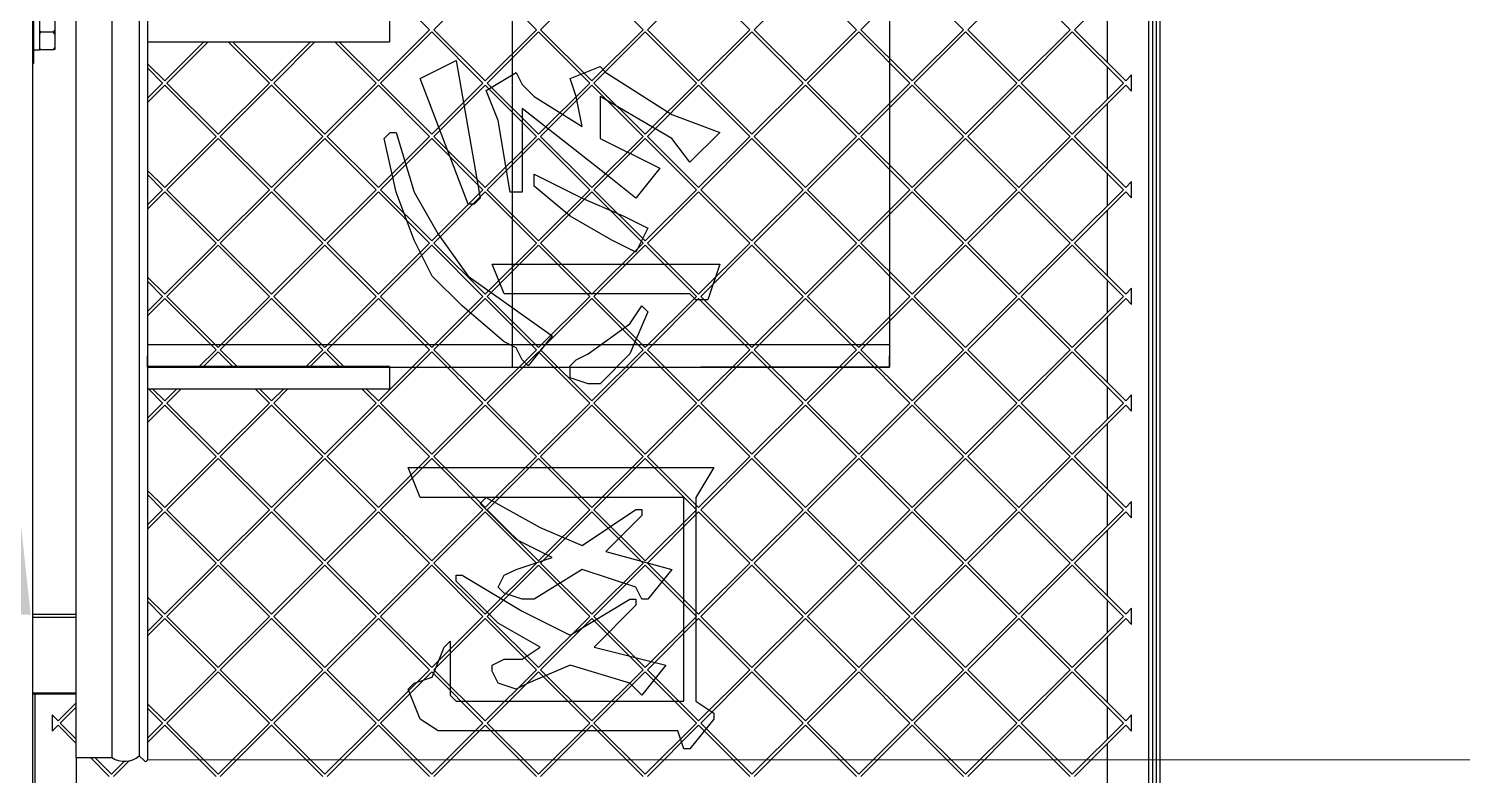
# Model space of a CAD drawing. Header units: millimetres. Extents: x 0 to 87554, y -20854 to 20404.
# Drawn here: x 8457.1 to 8836.9, y 5587.1 to 5785 of the extents above; entities that cross this region are included whole.
import ezdxf

# ---------------------------------------------------------------- set-up
doc = ezdxf.new("R2010")
doc.units = ezdxf.units.MM
doc.layers.get('0').update_dxf_attribs({"lineweight": 15})
for name, color, linetype in [('08', 1, 'Continuous'), ('2401-01144-S-M6-16HWM_0', 7, 'Continuous'), ('4209-B0008_0', 7, 'Continuous'), ('4215-12645_1_0', 7, 'Continuous'), ('4215-12645_2_0', 7, 'Continuous'), ('4215-12656_0', 7, 'Continuous'), ('4215-16102_1_0', 7, 'Continuous'), ('4215-16102_4_0', 7, 'Continuous'), ('4215-16529_1_0', 7, 'Continuous'), ('4217-15617_0', 7, 'Continuous'), ('4217-16530_0', 7, 'Continuous')]:
    doc.layers.add(name, color=color, linetype=linetype)
doc.layers.add('THICK', color=7, linetype='Continuous', lineweight=0)
doc.styles.get("Standard").update_dxf_attribs({"font": 'isocp.shx', "width": 0.707, "bigfont": 'hztxt.shx'})
doc.dimstyles.new('DJ', dxfattribs={"dimtxt": 75, "dimasz": 75, "dimexe": 20, "dimexo": 0, "dimgap": 20, "dimtad": 1, "dimdec": 1, "dimtxsty": 'Standard', "dimcen": 10, "dimclrd": 95, "dimclre": 95, "dimclrt": 95, "dimadec": 0, "dimazin": 0, "dimtfac": 1, "dimtdec": 1, "dimtmove": 1, "dimatfit": 3, "dimfxl": 1, "dimlwd": 13, "dimlwe": 15, "dimarcsym": 0})

# ---------------------------------------------------------------- blocks, each defined once
blk = doc.blocks.new('y78')
at = {"layer": '08', "lineweight": -3}
for p, q in [((-74.72, -248), (-24.72, -248)), ((-74.72, -248), (-74.72, -940.16)), ((25.28, -248), (-24.72, -248)), ((25.28, -248), (25.28, -940.16)), ((-171.29, -934.16), (-171.29, -937.16)), ((-171.29, -934.16), (25.28, -934.16)), ((25.28, -934.16), (25.28, -937.16)), ((-171.29, -940.16), (-171.29, -937.16)), ((25.28, -940.16), (25.28, -937.16)), ((-171.29, -940.16), (25.28, -940.16)), ((-74.72, -940.16), (-24.72, -940.16)), ((25.28, -940.16), (-24.72, -940.16))]:
    blk.add_line(p, q, dxfattribs=at)
blk = doc.blocks.new('ju7888')
at = {"layer": '2401-01144-S-M6-16HWM_0', "color": 87, "linetype": 'Continuous'}
for p, q in [((282.07, -11.38), (292.51, -11.38)), ((287.93, -11.68), (287.93, -15.08)), ((292.58, -11.68), (292.58, -15.08)), ((278.29, -16.98), (296.29, -16.98)), ((281.94, -15.38), (292.64, -15.38)), ((292.64, -16.98), (292.64, -15.38)), ((296.29, -17.28), (296.29, -16.98))]:
    blk.add_line(p, q, dxfattribs=at)
for points in [[(287.93, -11.68), (287.74, -11.57), (287.53, -11.47), (287.33, -11.38)], [(288.46, -11.38), (288.28, -11.47), (288.11, -11.57), (287.93, -11.68)], [(292.58, -11.68), (292.41, -11.57), (292.23, -11.47), (292.05, -11.38)], [(287.93, -15.08), (287.74, -15.18), (287.53, -15.28), (287.33, -15.38)], [(288.46, -15.38), (288.28, -15.28), (288.11, -15.18), (287.93, -15.08)], [(292.58, -15.08), (292.41, -15.18), (292.23, -15.28), (292.05, -15.38)]]:
    blk.add_open_spline(points, degree=3, dxfattribs=at)
for points in [[(292.51, -11.38), (292.51, -11.4), (292.54, -11.5), (292.56, -11.6), (292.58, -11.68)], [(292.51, -15.38), (292.51, -15.35), (292.54, -15.25), (292.56, -15.15), (292.58, -15.08)]]:
    blk.add_open_spline(points, degree=3, knots=[0, 0, 0, 0, 0.234829, 1, 1, 1, 1], dxfattribs=at)
at = {"layer": '4209-B0008_0', "color": 87, "linetype": 'Continuous'}
for p, q in [((90.23, 13.22), (480.79, 13.22)), ((479.81, 10.99), (481.15, 12.38)), ((91.21, 10.99), (479.81, 10.99)), ((90.73, 3.73), (480.29, 3.73)), ((480.29, -5.78), (480.29, 3.73)), ((90.73, -5.78), (480.29, -5.78))]:
    blk.add_line(p, q, dxfattribs=at)
for centre, radius, start, end in [((480.79, 12.72), 0.5, 315.9333, 90), ((475.29, 7.04), 6, 326.4566, 41.1531)]:
    blk.add_arc(centre, radius, start, end, dxfattribs=at)
at = {"layer": '4215-12645_1_0', "color": 87, "linetype": 'Continuous'}
for p, q in [((442.29, -17.28), (442.29, -5.78)), ((463.49, -5.78), (463.49, -17.28))]:
    blk.add_line(p, q, dxfattribs=at)
at = {"layer": '4215-12645_2_0', "color": 87, "linetype": 'Continuous'}
for p, q in [((443.14, -5.78), (443.14, -17.28)), ((463.14, -17.28), (463.14, -5.78))]:
    blk.add_line(p, q, dxfattribs=at)
at = {"layer": '4215-12656_0', "color": 87, "linetype": 'Continuous'}
blk.add_line((-78.71, -17.28), (653.29, -17.28), dxfattribs=at)
at = {"layer": '4215-16102_1_0', "color": 87, "linetype": 'Continuous'}
for p, q in [((-0.61, 279.42), (575.19, 279.42)), ((0.39, 278.42), (574.19, 278.42)), ((278.63, 267.42), (295.94, 267.42)), ((297.07, 267.42), (305.79, 267.42)), ((306.92, 267.42), (324.23, 267.42)), ((325.36, 267.42), (334.07, 267.42)), ((335.2, 267.42), (352.51, 267.42)), ((353.64, 267.42), (362.35, 267.42)), ((363.49, 267.42), (380.8, 267.42)), ((381.93, 267.42), (390.64, 267.42)), ((391.77, 267.42), (409.08, 267.42)), ((410.21, 267.42), (418.92, 267.42)), ((420.05, 267.42), (437.36, 267.42)), ((438.5, 267.42), (447.21, 267.42)), ((448.34, 267.42), (465.65, 267.42)), ((466.78, 267.42), (475.49, 267.42)), ((476.62, 267.42), (493.93, 267.42)), ((493.93, -5.58), (480.29, -5.58)), ((531.94, -16.58), (463.49, -16.58))]:
    blk.add_line(p, q, dxfattribs=at)
at = {"layer": '4215-16102_4_0', "color": 87, "linetype": 'Continuous'}
for p, q in [((303.57, 273.92), (299.29, 273.92)), ((299.29, 273.92), (300.86, 272.35)), ((302, 272.35), (303.57, 273.92)), ((331.86, 273.92), (327.57, 273.92)), ((327.57, 273.92), (329.15, 272.35)), ((330.28, 272.35), (331.86, 273.92)), ((360.14, 273.92), (355.85, 273.92)), ((355.85, 273.92), (357.43, 272.35)), ((358.56, 272.35), (360.14, 273.92)), ((388.43, 273.92), (384.14, 273.92)), ((384.14, 273.92), (385.72, 272.35)), ((386.85, 272.35), (388.43, 273.92)), ((416.71, 273.92), (412.42, 273.92)), ((412.42, 273.92), (414, 272.35)), ((415.13, 272.35), (416.71, 273.92)), ((445, 273.92), (440.71, 273.92)), ((440.71, 273.92), (442.29, 272.35)), ((443.42, 272.35), (445, 273.92)), ((473.28, 273.92), (468.99, 273.92)), ((468.99, 273.92), (470.57, 272.35)), ((471.7, 272.35), (473.28, 273.92)), ((287.29, 258.77), (273.71, 272.35)), ((300.86, 272.35), (287.29, 258.77)), ((287.85, 258.2), (301.43, 271.78)), ((301.43, 271.78), (315.01, 258.2)), ((315.57, 258.77), (302, 272.35)), ((329.15, 272.35), (315.57, 258.77)), ((316.14, 258.2), (329.71, 271.78)), ((329.71, 271.78), (343.29, 258.2)), ((343.86, 258.77), (330.28, 272.35)), ((357.43, 272.35), (343.86, 258.77)), ((344.42, 258.2), (358, 271.78)), ((358, 271.78), (371.58, 258.2)), ((372.14, 258.77), (358.56, 272.35)), ((385.72, 272.35), (372.14, 258.77)), ((372.71, 258.2), (386.28, 271.78)), ((386.28, 271.78), (399.86, 258.2)), ((400.43, 258.77), (386.85, 272.35)), ((414, 272.35), (400.43, 258.77)), ((400.99, 258.2), (414.57, 271.78)), ((414.57, 271.78), (428.14, 258.2)), ((428.71, 258.77), (415.13, 272.35)), ((442.29, 272.35), (428.71, 258.77)), ((429.28, 258.2), (442.85, 271.78)), ((442.85, 271.78), (456.43, 258.2)), ((456.99, 258.77), (443.42, 272.35)), ((470.57, 272.35), (456.99, 258.77)), ((457.56, 258.2), (471.14, 271.78)), ((471.14, 271.78), (484.71, 258.2)), ((485.28, 258.77), (471.7, 272.35)), ((273.71, 244.06), (287.29, 257.64)), ((287.29, 257.64), (300.86, 244.06)), ((301.43, 244.63), (287.85, 258.2)), ((315.01, 258.2), (301.43, 244.63)), ((302, 244.06), (315.57, 257.64)), ((315.57, 257.64), (329.15, 244.06)), ((329.71, 244.63), (316.14, 258.2)), ((343.29, 258.2), (329.71, 244.63)), ((330.28, 244.06), (343.86, 257.64)), ((343.86, 257.64), (357.43, 244.06)), ((358, 244.63), (344.42, 258.2)), ((371.58, 258.2), (358, 244.63)), ((358.56, 244.06), (372.14, 257.64)), ((372.14, 257.64), (385.72, 244.06)), ((386.28, 244.63), (372.71, 258.2)), ((399.86, 258.2), (386.28, 244.63)), ((386.85, 244.06), (400.43, 257.64)), ((400.43, 257.64), (414, 244.06)), ((414.57, 244.63), (400.99, 258.2)), ((428.14, 258.2), (414.57, 244.63)), ((415.13, 244.06), (428.71, 257.64)), ((428.71, 257.64), (442.29, 244.06)), ((442.85, 244.63), (429.28, 258.2)), ((456.43, 258.2), (442.85, 244.63)), ((443.42, 244.06), (456.99, 257.64)), ((456.99, 257.64), (470.57, 244.06)), ((471.14, 244.63), (457.56, 258.2)), ((484.71, 258.2), (471.14, 244.63)), ((471.7, 244.06), (485.28, 257.64)), ((287.29, 230.49), (273.71, 244.06)), ((300.86, 244.06), (287.29, 230.49)), ((301.43, 243.5), (287.85, 229.92)), ((301.43, 243.5), (315.01, 229.92)), ((315.57, 230.49), (302, 244.06)), ((329.15, 244.06), (315.57, 230.49)), ((329.71, 243.5), (316.14, 229.92)), ((329.71, 243.5), (343.29, 229.92)), ((343.86, 230.49), (330.28, 244.06)), ((357.43, 244.06), (343.86, 230.49)), ((358, 243.5), (344.42, 229.92)), ((358, 243.5), (371.58, 229.92)), ((372.14, 230.49), (358.56, 244.06)), ((385.72, 244.06), (372.14, 230.49)), ((386.28, 243.5), (372.71, 229.92)), ((386.28, 243.5), (399.86, 229.92)), ((400.43, 230.49), (386.85, 244.06)), ((414, 244.06), (400.43, 230.49)), ((414.57, 243.5), (400.99, 229.92)), ((414.57, 243.5), (428.14, 229.92)), ((428.71, 230.49), (415.13, 244.06)), ((442.29, 244.06), (428.71, 230.49)), ((442.85, 243.5), (429.28, 229.92)), ((442.85, 243.5), (456.43, 229.92)), ((456.99, 230.49), (443.42, 244.06)), ((470.57, 244.06), (456.99, 230.49)), ((471.14, 243.5), (457.56, 229.92)), ((471.14, 243.5), (484.71, 229.92)), ((485.28, 230.49), (471.7, 244.06)), ((287.29, 229.35), (273.71, 215.78)), ((287.29, 229.35), (300.86, 215.78)), ((287.85, 229.92), (301.43, 216.34)), ((315.01, 229.92), (301.43, 216.34)), ((315.57, 229.35), (302, 215.78)), ((315.57, 229.35), (329.15, 215.78)), ((316.14, 229.92), (329.71, 216.34)), ((343.29, 229.92), (329.71, 216.34)), ((343.86, 229.35), (330.28, 215.78)), ((343.86, 229.35), (357.43, 215.78)), ((344.42, 229.92), (358, 216.34)), ((371.58, 229.92), (358, 216.34)), ((372.14, 229.35), (358.56, 215.78)), ((372.14, 229.35), (385.72, 215.78)), ((372.71, 229.92), (386.28, 216.34)), ((399.86, 229.92), (386.28, 216.34)), ((400.43, 229.35), (386.85, 215.78)), ((400.43, 229.35), (414, 215.78)), ((400.99, 229.92), (414.57, 216.34)), ((428.14, 229.92), (414.57, 216.34)), ((428.71, 229.35), (415.13, 215.78)), ((428.71, 229.35), (442.29, 215.78)), ((429.28, 229.92), (442.85, 216.34)), ((456.43, 229.92), (442.85, 216.34)), ((456.99, 229.35), (443.42, 215.78)), ((456.99, 229.35), (470.57, 215.78)), ((457.56, 229.92), (471.14, 216.34)), ((484.71, 229.92), (471.14, 216.34)), ((485.28, 229.35), (471.7, 215.78)), ((287.29, 202.2), (273.71, 215.78)), ((300.86, 215.78), (287.29, 202.2)), ((287.85, 201.64), (301.43, 215.21)), ((301.43, 215.21), (315.01, 201.64)), ((315.57, 202.2), (302, 215.78)), ((329.15, 215.78), (315.57, 202.2)), ((316.14, 201.64), (329.71, 215.21)), ((329.71, 215.21), (343.29, 201.64)), ((343.86, 202.2), (330.28, 215.78)), ((357.43, 215.78), (343.86, 202.2)), ((344.42, 201.64), (358, 215.21)), ((358, 215.21), (371.58, 201.64)), ((372.14, 202.2), (358.56, 215.78)), ((385.72, 215.78), (372.14, 202.2)), ((372.71, 201.64), (386.28, 215.21)), ((386.28, 215.21), (399.86, 201.64)), ((400.43, 202.2), (386.85, 215.78)), ((414, 215.78), (400.43, 202.2)), ((400.99, 201.64), (414.57, 215.21)), ((414.57, 215.21), (428.14, 201.64)), ((428.71, 202.2), (415.13, 215.78)), ((442.29, 215.78), (428.71, 202.2)), ((429.28, 201.64), (442.85, 215.21)), ((442.85, 215.21), (456.43, 201.64)), ((456.99, 202.2), (443.42, 215.78)), ((470.57, 215.78), (456.99, 202.2)), ((457.56, 201.64), (471.14, 215.21)), ((471.14, 215.21), (484.71, 201.64)), ((485.28, 202.2), (471.7, 215.78)), ((301.43, 188.06), (287.85, 201.64)), ((315.01, 201.64), (301.43, 188.06)), ((329.71, 188.06), (316.14, 201.64)), ((343.29, 201.64), (329.71, 188.06)), ((358, 188.06), (344.42, 201.64)), ((371.58, 201.64), (358, 188.06)), ((386.28, 188.06), (372.71, 201.64)), ((399.86, 201.64), (386.28, 188.06)), ((414.57, 188.06), (400.99, 201.64)), ((428.14, 201.64), (414.57, 188.06)), ((442.85, 188.06), (429.28, 201.64)), ((456.43, 201.64), (442.85, 188.06)), ((471.14, 188.06), (457.56, 201.64)), ((484.71, 201.64), (471.14, 188.06)), ((273.71, 187.49), (287.29, 201.07)), ((287.29, 201.07), (300.86, 187.49)), ((302, 187.49), (315.57, 201.07)), ((315.57, 201.07), (329.15, 187.49)), ((330.28, 187.49), (343.86, 201.07)), ((343.86, 201.07), (357.43, 187.49)), ((358.56, 187.49), (372.14, 201.07)), ((372.14, 201.07), (385.72, 187.49)), ((386.85, 187.49), (400.43, 201.07)), ((400.43, 201.07), (414, 187.49)), ((415.13, 187.49), (428.71, 201.07)), ((428.71, 201.07), (442.29, 187.49)), ((443.42, 187.49), (456.99, 201.07)), ((456.99, 201.07), (470.57, 187.49)), ((471.7, 187.49), (485.28, 201.07)), ((287.29, 173.92), (273.71, 187.49)), ((300.86, 187.49), (287.29, 173.92)), ((287.85, 173.35), (301.43, 186.93)), ((301.43, 186.93), (315.01, 173.35)), ((315.57, 173.92), (302, 187.49)), ((329.15, 187.49), (315.57, 173.92)), ((316.14, 173.35), (329.71, 186.93)), ((329.71, 186.93), (343.29, 173.35)), ((343.86, 173.92), (330.28, 187.49)), ((357.43, 187.49), (343.86, 173.92)), ((344.42, 173.35), (358, 186.93)), ((358, 186.93), (371.58, 173.35)), ((372.14, 173.92), (358.56, 187.49)), ((385.72, 187.49), (372.14, 173.92)), ((372.71, 173.35), (386.28, 186.93)), ((386.28, 186.93), (399.86, 173.35)), ((400.43, 173.92), (386.85, 187.49)), ((414, 187.49), (400.43, 173.92)), ((400.99, 173.35), (414.57, 186.93)), ((414.57, 186.93), (428.14, 173.35)), ((428.71, 173.92), (415.13, 187.49)), ((442.29, 187.49), (428.71, 173.92)), ((429.28, 173.35), (442.85, 186.93)), ((442.85, 186.93), (456.43, 173.35)), ((456.99, 173.92), (443.42, 187.49)), ((470.57, 187.49), (456.99, 173.92)), ((457.56, 173.35), (471.14, 186.93)), ((471.14, 186.93), (484.71, 173.35)), ((485.28, 173.92), (471.7, 187.49)), ((273.71, 159.21), (287.29, 172.79)), ((287.29, 172.79), (300.86, 159.21)), ((301.43, 159.77), (287.85, 173.35)), ((315.01, 173.35), (301.43, 159.77)), ((302, 159.21), (315.57, 172.79)), ((315.57, 172.79), (329.15, 159.21)), ((329.71, 159.77), (316.14, 173.35)), ((343.29, 173.35), (329.71, 159.77)), ((330.28, 159.21), (343.86, 172.79)), ((343.86, 172.79), (357.43, 159.21)), ((358, 159.77), (344.42, 173.35)), ((371.58, 173.35), (358, 159.77)), ((358.56, 159.21), (372.14, 172.79)), ((372.14, 172.79), (385.72, 159.21)), ((386.28, 159.77), (372.71, 173.35)), ((399.86, 173.35), (386.28, 159.77)), ((386.85, 159.21), (400.43, 172.79)), ((400.43, 172.79), (414, 159.21)), ((414.57, 159.77), (400.99, 173.35)), ((428.14, 173.35), (414.57, 159.77)), ((415.13, 159.21), (428.71, 172.79)), ((428.71, 172.79), (442.29, 159.21)), ((442.85, 159.77), (429.28, 173.35)), ((456.43, 173.35), (442.85, 159.77)), ((443.42, 159.21), (456.99, 172.79)), ((456.99, 172.79), (470.57, 159.21)), ((471.14, 159.77), (457.56, 173.35)), ((484.71, 173.35), (471.14, 159.77)), ((471.7, 159.21), (485.28, 172.79)), ((309.74, 152.13), (314.5, 164.83)), ((314.5, 164.83), (322.44, 156.9)), ((349.42, 104.52), (349.42, 164.83)), ((349.42, 164.83), (358.95, 161.66)), ((358.95, 161.66), (358.95, 158.48)), ((403.39, 82.29), (403.39, 163.25)), ((403.39, 163.25), (411.33, 158.48)), ((465.29, 158.48), (468.47, 163.25)), ((468.47, 163.25), (470.06, 163.25)), ((470.06, 163.25), (477.99, 156.9)), ((287.29, 145.63), (273.71, 159.21)), ((300.86, 159.21), (287.29, 145.63)), ((287.85, 145.07), (301.43, 158.64)), ((301.43, 158.64), (315.01, 145.07)), ((315.57, 145.63), (302, 159.21)), ((329.15, 159.21), (315.57, 145.63)), ((322.44, 156.9), (316.09, 152.13)), ((316.14, 145.07), (329.71, 158.64)), ((329.71, 158.64), (343.29, 145.07)), ((343.86, 145.63), (330.28, 159.21)), ((357.43, 159.21), (343.86, 145.63)), ((344.42, 145.07), (358, 158.64)), ((358.95, 158.48), (357.36, 156.9)), ((357.36, 156.9), (357.36, 107.69)), ((358, 158.64), (371.58, 145.07)), ((372.14, 145.63), (358.56, 159.21)), ((385.72, 159.21), (372.14, 145.63)), ((372.71, 145.07), (386.28, 158.64)), ((386.28, 158.64), (399.86, 145.07)), ((400.43, 145.63), (386.85, 159.21)), ((414, 159.21), (400.43, 145.63)), ((400.99, 145.07), (414.57, 158.64)), ((411.33, 158.48), (465.29, 158.48)), ((414.57, 158.64), (428.14, 145.07)), ((428.71, 145.63), (415.13, 159.21)), ((442.29, 159.21), (428.71, 145.63)), ((429.28, 145.07), (442.85, 158.64)), ((442.85, 158.64), (456.43, 145.07)), ((456.99, 145.63), (443.42, 159.21)), ((470.57, 159.21), (456.99, 145.63)), ((457.56, 145.07), (471.14, 158.64)), ((471.14, 158.64), (484.71, 145.07)), ((485.28, 145.63), (471.7, 159.21)), ((477.99, 156.9), (477.99, 155.31)), ((298.63, 134.67), (309.74, 152.13)), ((316.09, 152.13), (304.98, 133.09)), ((465.29, 155.31), (411.33, 155.31)), ((411.33, 155.31), (411.33, 85.47)), ((425.61, 134.67), (430.37, 152.13)), ((430.37, 152.13), (438.31, 145.78)), ((465.29, 94.99), (465.29, 155.31)), ((477.99, 155.31), (473.23, 153.72)), ((473.23, 153.72), (473.23, 90.23)), ((316.09, 133.09), (324.03, 148.96)), ((324.03, 148.96), (331.96, 142.61)), ((451.01, 131.5), (455.77, 150.55)), ((455.77, 150.55), (463.71, 144.2)), ((273.71, 130.92), (287.29, 144.5)), ((287.29, 144.5), (300.86, 130.92)), ((301.43, 131.49), (287.85, 145.07)), ((315.01, 145.07), (301.43, 131.49)), ((302, 130.92), (315.57, 144.5)), ((315.57, 144.5), (329.15, 130.92)), ((329.71, 131.49), (316.14, 145.07)), ((343.29, 145.07), (329.71, 131.49)), ((330.28, 130.92), (343.86, 144.5)), ((336.72, 139.44), (339.9, 145.78)), ((339.9, 145.78), (346.25, 142.61)), ((343.86, 144.5), (357.43, 130.92)), ((358, 131.49), (344.42, 145.07)), ((371.58, 145.07), (358, 131.49)), ((358.56, 130.92), (372.14, 144.5)), ((360.53, 144.2), (362.12, 145.78)), ((362.12, 145.78), (373.23, 141.02)), ((372.14, 144.5), (385.72, 130.92)), ((386.28, 131.49), (372.71, 145.07)), ((399.86, 145.07), (386.28, 131.49)), ((386.85, 130.92), (400.43, 144.5)), ((400.43, 144.5), (414, 130.92)), ((414.57, 131.49), (400.99, 145.07)), ((428.14, 145.07), (414.57, 131.49)), ((415.13, 130.92), (428.71, 144.5)), ((428.71, 144.5), (442.29, 130.92)), ((442.85, 131.49), (429.28, 145.07)), ((438.31, 145.78), (438.31, 144.2)), ((456.43, 145.07), (442.85, 131.49)), ((443.42, 130.92), (456.99, 144.5)), ((456.99, 144.5), (470.57, 130.92)), ((471.14, 131.49), (457.56, 145.07)), ((484.71, 145.07), (471.14, 131.49)), ((471.7, 130.92), (485.28, 144.5)), ((331.96, 142.61), (325.61, 134.67)), ((346.25, 142.61), (343.07, 136.26)), ((365.29, 141.02), (360.53, 144.2)), ((373.23, 129.91), (365.29, 141.02)), ((373.23, 141.02), (381.17, 133.09)), ((414.5, 144.2), (416.09, 144.2)), ((414.5, 142.61), (414.5, 144.2)), ((424.03, 128.32), (414.5, 142.61)), ((416.09, 144.2), (425.61, 134.67)), ((435.14, 142.61), (430.37, 128.32)), ((438.31, 144.2), (435.14, 142.61)), ((438.31, 142.61), (439.9, 142.61)), ((438.31, 141.02), (438.31, 142.61)), ((447.83, 125.15), (438.31, 141.02)), ((439.9, 142.61), (451.01, 131.5)), ((460.53, 141.02), (455.77, 125.15)), ((463.71, 144.2), (460.53, 141.02)), ((331.96, 128.32), (336.72, 139.44)), ((297.04, 133.09), (298.63, 134.67)), ((300.22, 125.15), (297.04, 133.09)), ((304.98, 133.09), (316.09, 133.09)), ((325.61, 134.67), (308.15, 112.45)), ((343.07, 136.26), (336.72, 125.15)), ((381.17, 133.09), (381.17, 129.91)), ((287.29, 117.35), (273.71, 130.92)), ((300.86, 130.92), (287.29, 117.35)), ((287.85, 116.78), (301.43, 130.36)), ((301.43, 130.36), (315.01, 116.78)), ((315.57, 117.35), (302, 130.92)), ((329.15, 130.92), (315.57, 117.35)), ((316.14, 116.78), (329.71, 130.36)), ((329.71, 130.36), (343.29, 116.78)), ((343.86, 117.35), (330.28, 130.92)), ((357.43, 130.92), (343.86, 117.35)), ((344.42, 116.78), (358, 130.36)), ((358, 130.36), (371.58, 116.78)), ((372.14, 117.35), (358.56, 130.92)), ((385.72, 130.92), (372.14, 117.35)), ((372.71, 116.78), (386.28, 130.36)), ((374.82, 126.74), (373.23, 129.91)), ((381.17, 129.91), (379.58, 125.15)), ((386.28, 130.36), (399.86, 116.78)), ((400.43, 117.35), (386.85, 130.92)), ((414, 130.92), (400.43, 117.35)), ((400.99, 116.78), (414.57, 130.36)), ((414.57, 130.36), (428.14, 116.78)), ((428.71, 117.35), (415.13, 130.92)), ((442.29, 130.92), (428.71, 117.35)), ((429.28, 116.78), (442.85, 130.36)), ((442.85, 130.36), (456.43, 116.78)), ((456.99, 117.35), (443.42, 130.92)), ((470.57, 130.92), (456.99, 117.35)), ((457.56, 116.78), (471.14, 130.36)), ((471.14, 130.36), (484.71, 116.78)), ((485.28, 117.35), (471.7, 130.92)), ((304.98, 126.74), (300.22, 125.15)), ((312.91, 128.32), (304.98, 126.74)), ((304.98, 115.63), (312.91, 128.32)), ((325.61, 115.63), (331.96, 128.32)), ((376.41, 125.15), (374.82, 126.74)), ((419.26, 117.21), (424.03, 128.32)), ((430.37, 128.32), (438.31, 115.63)), ((336.72, 125.15), (328.79, 115.63)), ((379.58, 125.15), (376.41, 125.15)), ((441.49, 112.45), (447.83, 125.15)), ((455.77, 125.15), (460.53, 114.04)), ((352.6, 98.17), (368.47, 120.39)), ((368.47, 120.39), (376.41, 114.04)), ((427.2, 120.39), (422.44, 110.86)), ((430.37, 110.86), (427.2, 120.39)), ((273.71, 102.64), (287.29, 116.22)), ((287.29, 116.22), (300.86, 102.64)), ((301.43, 103.21), (287.85, 116.78)), ((315.01, 116.78), (301.43, 103.21)), ((301.8, 112.45), (304.98, 115.63)), ((302, 102.64), (315.57, 116.22)), ((315.57, 116.22), (329.15, 102.64)), ((329.71, 103.21), (316.14, 116.78)), ((328.79, 115.63), (325.61, 115.63)), ((343.29, 116.78), (329.71, 103.21)), ((330.28, 102.64), (343.86, 116.22)), ((343.86, 116.22), (357.43, 102.64)), ((358, 103.21), (344.42, 116.78)), ((371.58, 116.78), (358, 103.21)), ((358.56, 102.64), (372.14, 116.22)), ((372.14, 116.22), (385.72, 102.64)), ((386.28, 103.21), (372.71, 116.78)), ((376.41, 114.04), (374.82, 112.45)), ((399.86, 116.78), (386.28, 103.21)), ((386.85, 102.64), (400.43, 116.22)), ((400.43, 116.22), (414, 102.64)), ((414.57, 103.21), (400.99, 116.78)), ((411.33, 102.93), (419.26, 117.21)), ((428.14, 116.78), (414.57, 103.21)), ((415.13, 102.64), (428.71, 116.22)), ((428.71, 116.22), (442.29, 102.64)), ((442.85, 103.21), (429.28, 116.78)), ((438.31, 115.63), (438.31, 112.45)), ((456.43, 116.78), (442.85, 103.21)), ((443.42, 102.64), (456.99, 116.22)), ((451.01, 117.21), (444.66, 106.1)), ((454.18, 112.45), (451.01, 117.21)), ((456.99, 116.22), (470.57, 102.64)), ((471.14, 103.21), (457.56, 116.78)), ((460.53, 114.04), (462.12, 110.86)), ((484.71, 116.78), (471.14, 103.21)), ((471.7, 102.64), (485.28, 116.22)), ((298.63, 110.86), (301.8, 112.45)), ((303.39, 102.93), (298.63, 110.86)), ((308.15, 112.45), (330.37, 112.45)), ((330.37, 112.45), (330.37, 109.28)), ((371.64, 110.86), (370.06, 107.69)), ((374.82, 112.45), (371.64, 110.86)), ((422.44, 110.86), (412.91, 101.34)), ((431.96, 107.69), (430.37, 110.86)), ((431.96, 96.58), (441.49, 112.45)), ((438.31, 112.45), (436.72, 107.69)), ((454.18, 107.69), (454.18, 112.45)), ((462.12, 110.86), (460.53, 106.1)), ((330.37, 109.28), (311.33, 106.1)), ((357.36, 107.69), (349.42, 104.52)), ((370.06, 107.69), (360.53, 96.58)), ((435.14, 106.1), (431.96, 107.69)), ((436.72, 107.69), (435.14, 106.1)), ((455.77, 104.52), (454.18, 107.69)), ((287.29, 89.06), (273.71, 102.64)), ((300.86, 102.64), (287.29, 89.06)), ((315.57, 89.06), (302, 102.64)), ((311.33, 106.1), (303.39, 102.93)), ((329.15, 102.64), (315.57, 89.06)), ((343.86, 89.06), (330.28, 102.64)), ((357.43, 102.64), (343.86, 89.06)), ((372.14, 89.06), (358.56, 102.64)), ((385.72, 102.64), (372.14, 89.06)), ((400.43, 89.06), (386.85, 102.64)), ((414, 102.64), (400.43, 89.06)), ((412.91, 101.34), (411.33, 102.93)), ((428.71, 89.06), (415.13, 102.64)), ((442.29, 102.64), (428.71, 89.06)), ((444.66, 106.1), (433.55, 94.99)), ((456.99, 89.06), (443.42, 102.64)), ((457.36, 104.52), (455.77, 104.52)), ((470.57, 102.64), (456.99, 89.06)), ((460.53, 106.1), (457.36, 104.52)), ((485.28, 89.06), (471.7, 102.64)), ((287.85, 88.5), (301.43, 102.07)), ((295.45, 94.99), (331.96, 101.34)), ((301.43, 102.07), (315.01, 88.5)), ((316.14, 88.5), (329.71, 102.07)), ((329.71, 102.07), (343.29, 88.5)), ((331.96, 101.34), (333.55, 99.75)), ((333.55, 99.75), (333.55, 98.17)), ((344.42, 88.5), (358, 102.07)), ((358, 102.07), (371.58, 88.5)), ((372.71, 88.5), (386.28, 102.07)), ((386.28, 102.07), (399.86, 88.5)), ((400.99, 88.5), (414.57, 102.07)), ((414.57, 102.07), (428.14, 88.5)), ((429.28, 88.5), (442.85, 102.07)), ((442.85, 102.07), (456.43, 88.5)), ((457.56, 88.5), (471.14, 102.07)), ((471.14, 102.07), (484.71, 88.5)), ((300.22, 85.47), (295.45, 94.99)), ((333.55, 98.17), (300.22, 85.47)), ((341.49, 90.23), (352.6, 98.17)), ((360.53, 96.58), (352.6, 88.64)), ((431.96, 94.99), (431.96, 96.58)), ((433.55, 94.99), (431.96, 94.99)), ((463.71, 93.4), (465.29, 94.99)), ((449.42, 93.4), (463.71, 93.4)), ((451.01, 91.82), (449.42, 93.4)), ((458.95, 88.64), (451.01, 91.82)), ((273.71, 74.36), (287.29, 87.93)), ((287.29, 87.93), (300.86, 74.36)), ((301.43, 74.92), (287.85, 88.5)), ((315.01, 88.5), (301.43, 74.92)), ((302, 74.36), (315.57, 87.93)), ((315.57, 87.93), (329.15, 74.36)), ((329.71, 74.92), (316.14, 88.5)), ((343.29, 88.5), (329.71, 74.92)), ((330.28, 74.36), (343.86, 87.93)), ((330.37, 83.88), (341.49, 90.23)), ((352.6, 88.64), (343.07, 83.88)), ((343.86, 87.93), (357.43, 74.36)), ((358, 74.92), (344.42, 88.5)), ((371.58, 88.5), (358, 74.92)), ((358.56, 74.36), (372.14, 87.93)), ((372.14, 87.93), (385.72, 74.36)), ((386.28, 74.92), (372.71, 88.5)), ((399.86, 88.5), (386.28, 74.92)), ((386.85, 74.36), (400.43, 87.93)), ((400.43, 87.93), (414, 74.36)), ((414.57, 74.92), (400.99, 88.5)), ((428.14, 88.5), (414.57, 74.92)), ((415.13, 74.36), (428.71, 87.93)), ((428.71, 87.93), (442.29, 74.36)), ((442.85, 74.92), (429.28, 88.5)), ((456.43, 88.5), (442.85, 74.92)), ((443.42, 74.36), (456.99, 87.93)), ((456.99, 87.93), (470.57, 74.36)), ((471.14, 74.92), (457.56, 88.5)), ((460.53, 83.88), (458.95, 88.64)), ((473.23, 90.23), (470.06, 85.47)), ((484.71, 88.5), (471.14, 74.92)), ((471.7, 74.36), (485.28, 87.93)), ((314.5, 79.12), (330.37, 83.88)), ((343.07, 83.88), (330.37, 79.12)), ((411.33, 85.47), (403.39, 82.29)), ((462.12, 82.29), (460.53, 83.88)), ((470.06, 85.47), (462.12, 82.29)), ((314.5, 77.53), (314.5, 79.12)), ((316.09, 75.94), (314.5, 77.53)), ((330.37, 79.12), (316.09, 75.94)), ((300.86, 74.36), (290.51, 64)), ((290.51, 62.87), (301.43, 73.79)), ((301.43, 73.79), (315.01, 60.21)), ((315.57, 60.78), (302, 74.36)), ((329.15, 74.36), (315.57, 60.78)), ((316.14, 60.21), (329.71, 73.79)), ((329.71, 73.79), (343.29, 60.21)), ((343.86, 60.78), (330.28, 74.36)), ((357.43, 74.36), (343.86, 60.78)), ((344.42, 60.21), (358, 73.79)), ((358, 73.79), (371.58, 60.21)), ((372.14, 60.78), (358.56, 74.36)), ((385.72, 74.36), (382.59, 71.23)), ((382.59, 70.1), (386.28, 73.79)), ((386.28, 73.79), (399.86, 60.21)), ((400.43, 60.78), (386.85, 74.36)), ((414, 74.36), (400.43, 60.78)), ((400.99, 60.21), (414.57, 73.79)), ((414.57, 73.79), (428.14, 60.21)), ((428.71, 60.78), (415.13, 74.36)), ((442.29, 74.36), (428.71, 60.78)), ((429.28, 60.21), (442.85, 73.79)), ((442.85, 73.79), (456.43, 60.21)), ((456.99, 60.78), (443.42, 74.36)), ((470.57, 74.36), (456.99, 60.78)), ((457.56, 60.21), (471.14, 73.79)), ((471.14, 73.79), (484.71, 60.21)), ((485.28, 60.78), (471.7, 74.36)), ((376.59, 65.23), (372.14, 60.78)), ((372.71, 60.21), (376.59, 64.1)), ((301.43, 46.64), (290.51, 57.56)), ((315.01, 60.21), (301.43, 46.64)), ((302, 46.07), (315.57, 59.65)), ((315.57, 59.65), (329.15, 46.07)), ((329.71, 46.64), (316.14, 60.21)), ((343.29, 60.21), (329.71, 46.64)), ((330.28, 46.07), (343.86, 59.65)), ((343.86, 59.65), (357.43, 46.07)), ((358, 46.64), (344.42, 60.21)), ((371.58, 60.21), (358, 46.64)), ((358.56, 46.07), (372.14, 59.65)), ((372.14, 59.65), (376.59, 55.2)), ((376.59, 56.33), (372.71, 60.21)), ((399.86, 60.21), (386.28, 46.64)), ((386.85, 46.07), (400.43, 59.65)), ((400.43, 59.65), (414, 46.07)), ((414.57, 46.64), (400.99, 60.21)), ((428.14, 60.21), (414.57, 46.64)), ((415.13, 46.07), (428.71, 59.65)), ((428.71, 59.65), (442.29, 46.07)), ((442.85, 46.64), (429.28, 60.21)), ((456.43, 60.21), (442.85, 46.64)), ((443.42, 46.07), (456.99, 59.65)), ((456.99, 59.65), (470.57, 46.07)), ((471.14, 46.64), (457.56, 60.21)), ((484.71, 60.21), (471.14, 46.64)), ((471.7, 46.07), (485.28, 59.65)), ((290.51, 56.43), (300.86, 46.07)), ((386.28, 46.64), (382.59, 50.33)), ((290.51, 35.72), (300.86, 46.07)), ((315.57, 32.5), (302, 46.07)), ((315.57, 32.5), (329.15, 46.07)), ((343.86, 32.5), (330.28, 46.07)), ((343.86, 32.5), (357.43, 46.07)), ((372.14, 32.5), (358.56, 46.07)), ((382.59, 49.2), (385.72, 46.07)), ((382.59, 42.94), (385.72, 46.07)), ((400.43, 32.5), (386.85, 46.07)), ((400.43, 32.5), (414, 46.07)), ((428.71, 32.5), (415.13, 46.07)), ((428.71, 32.5), (442.29, 46.07)), ((456.99, 32.5), (443.42, 46.07)), ((456.99, 32.5), (470.57, 46.07)), ((485.28, 32.5), (471.7, 46.07)), ((290.51, 34.58), (301.43, 45.51)), ((315.01, 31.93), (301.43, 45.51)), ((316.14, 31.93), (329.71, 45.51)), ((343.29, 31.93), (329.71, 45.51)), ((344.42, 31.93), (358, 45.51)), ((371.58, 31.93), (358, 45.51)), ((382.59, 41.81), (386.28, 45.51)), ((399.86, 31.93), (386.28, 45.51)), ((400.99, 31.93), (414.57, 45.51)), ((428.14, 31.93), (414.57, 45.51)), ((429.28, 31.93), (442.85, 45.51)), ((456.43, 31.93), (442.85, 45.51)), ((457.56, 31.93), (471.14, 45.51)), ((484.71, 31.93), (471.14, 45.51)), ((372.14, 32.5), (376.59, 36.94)), ((372.71, 31.93), (376.59, 35.81)), ((301.43, 18.35), (315.01, 31.93)), ((302, 17.79), (315.57, 31.36)), ((315.57, 31.36), (329.15, 17.79)), ((329.71, 18.35), (316.14, 31.93)), ((329.71, 18.35), (343.29, 31.93)), ((330.28, 17.79), (343.86, 31.36)), ((343.86, 31.36), (357.43, 17.79)), ((358, 18.35), (344.42, 31.93)), ((358, 18.35), (371.58, 31.93)), ((358.56, 17.79), (372.14, 31.36)), ((372.14, 31.36), (376.59, 26.92)), ((376.59, 28.05), (372.71, 31.93)), ((386.28, 18.35), (399.86, 31.93)), ((386.85, 17.79), (400.43, 31.36)), ((400.43, 31.36), (414, 17.79)), ((414.57, 18.35), (400.99, 31.93)), ((414.57, 18.35), (428.14, 31.93)), ((415.13, 17.79), (428.71, 31.36)), ((428.71, 31.36), (442.29, 17.79)), ((442.85, 18.35), (429.28, 31.93)), ((442.85, 18.35), (456.43, 31.93)), ((443.42, 17.79), (456.99, 31.36)), ((456.99, 31.36), (470.57, 17.79)), ((471.14, 18.35), (457.56, 31.93)), ((471.14, 18.35), (484.71, 31.93)), ((471.7, 17.79), (485.28, 31.36)), ((301.43, 18.35), (290.51, 29.28)), ((290.51, 28.14), (300.86, 17.79)), ((386.28, 18.35), (382.59, 22.05)), ((382.59, 20.92), (385.72, 17.79)), ((300.86, 17.79), (296.3, 13.22)), ((297.43, 13.22), (301.43, 17.22)), ((301.43, 17.22), (305.43, 13.22)), ((306.56, 13.22), (302, 17.79)), ((329.15, 17.79), (324.59, 13.22)), ((325.72, 13.22), (329.71, 17.22)), ((329.71, 17.22), (333.71, 13.22)), ((334.84, 13.22), (330.28, 17.79)), ((357.43, 17.79), (352.87, 13.22)), ((354, 13.22), (358, 17.22)), ((358, 17.22), (362, 13.22)), ((363.13, 13.22), (358.56, 17.79)), ((385.72, 17.79), (382.59, 14.66)), ((382.59, 13.53), (386.28, 17.22)), ((386.28, 17.22), (390.28, 13.22)), ((391.41, 13.22), (386.85, 17.79)), ((414, 17.79), (409.44, 13.22)), ((410.57, 13.22), (414.57, 17.22)), ((414.57, 17.22), (418.56, 13.22)), ((419.7, 13.22), (415.13, 17.79)), ((442.29, 17.79), (437.72, 13.22)), ((438.85, 13.22), (442.85, 17.22)), ((442.85, 17.22), (446.85, 13.22)), ((447.98, 13.22), (443.42, 17.79)), ((470.57, 17.79), (466.01, 13.22)), ((467.14, 13.22), (471.14, 17.22)), ((471.14, 17.22), (475.13, 13.22)), ((476.26, 13.22), (471.7, 17.79)), ((485.28, 4.21), (481.07, 8.42)), ((481.15, 7.21), (484.71, 3.65)), ((484.71, 3.65), (480.29, -0.78)), ((480.29, -1.91), (485.28, 3.08)), ((465.85, -5.78), (470.57, -10.5)), ((471.14, -9.93), (466.98, -5.78)), ((475.29, -5.78), (471.14, -9.93)), ((471.7, -10.5), (476.42, -5.78)), ((470.57, -10.5), (468.99, -12.08)), ((473.28, -12.08), (471.7, -10.5)), ((468.99, -12.08), (473.28, -12.08))]:
    blk.add_line(p, q, dxfattribs=at)
at = {"layer": '4215-16529_1_0', "color": 87, "linetype": 'Continuous'}
for p, q in [((-20.41, 281.42), (594.99, 281.42)), ((-20.41, 280.42), (594.99, 280.42))]:
    blk.add_line(p, q, dxfattribs=at)
at = {"layer": '4217-15617_0', "color": 3, "linetype": 'Continuous'}
for p in [(284.51, 77.32), (290.51, 13.22)]:
    blk.add_line(p, (290.51, 77.32), dxfattribs=at)
at = {"layer": '4217-16530_0', "color": 1, "linetype": 'Continuous'}
for p, q in [((376.59, 77.32), (382.59, 77.32)), ((376.59, 77.32), (376.59, 13.22)), ((382.59, 77.32), (382.59, 13.22))]:
    blk.add_line(p, q, dxfattribs=at)

msp = doc.modelspace()

# ---------------------------------------------------------------- linework, layer by layer
at = {"color": 5}
msp.add_lwpolyline([(8488.633, 5591.195), (9210.387, 5591.195), (9210.387, 6788.173), (8488.633, 6788.173)], close=True, dxfattribs=at)

# ---------------------------------------------------------------- block references
at = {"lineweight": -3}
msp.add_blockref('y78', (8659.929, 6635.457), dxfattribs=at)
at = {"rotation": 270}
msp.add_blockref('ju7888', (8475.412, 6072.046), dxfattribs=at)

# ---------------------------------------------------------------- leaders
at = {"layer": 'THICK', "lineweight": -3}
msp.add_leader([(8449.5, 5705.149), (8367.84, 4226.267)], dimstyle='DJ', override={"dimtad": 0, "dimfxl": 1.25, "dimarcsym": 1}, dxfattribs=at)

doc.saveas('drawing.dxf')
